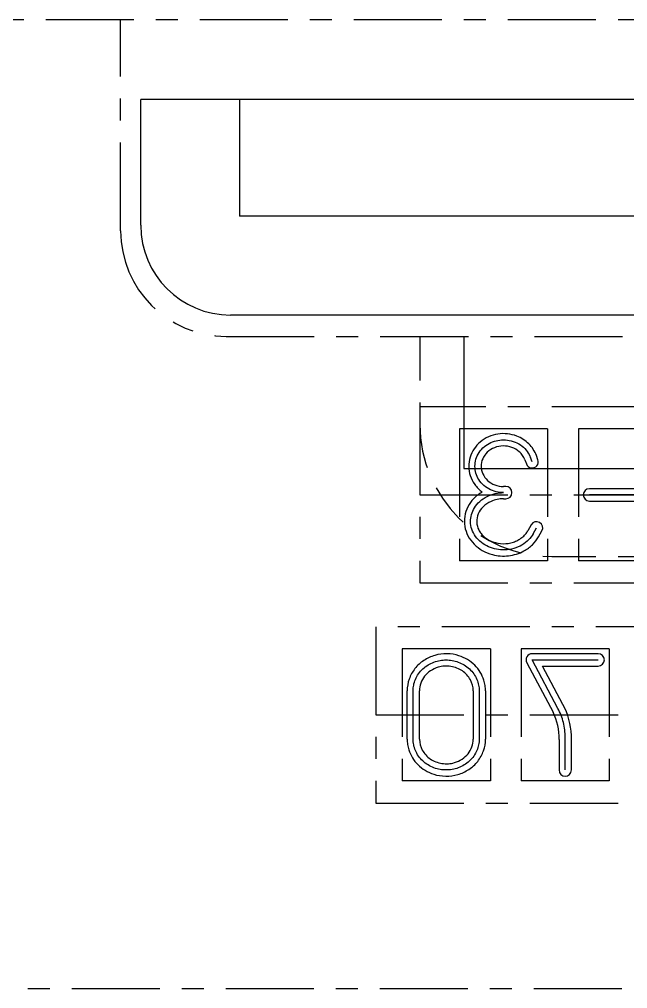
# Model space of a CAD drawing. Extents: x -554 to 592, y -350 to 391.
# Drawn here: x -42.55 to -35.64, y 230.39 to 241.4 of the extents above; entities that cross this region are included whole.
import ezdxf

# ---------------------------------------------------------------- set-up
doc = ezdxf.new("R2010")
doc.units = 0
for name, pattern in [('CENTER', [1.75, 1, -0.25, 0.25, -0.25]), ('DASHED', [0.75, 0.5, -0.25]), ('DIVIDE', [2.25, 1, -0.25, 0.25, -0.25, 0.25, -0.25])]:
    doc.linetypes.add(name, pattern=pattern)
doc.layers.add('L4', color=7, linetype='CONTINUOUS')
doc.layers.add('L5', color=7, linetype='CONTINUOUS')

msp = doc.modelspace()

# ---------------------------------------------------------------- linework, layer by layer
at = {"layer": 'L4', "color": 6, "linetype": 'CONTINUOUS'}
for p, q in [((-41.171, 239.062002), (-41.171, 240.490002)), ((-28.829, 240.490002), (-41.171, 240.490002)), ((-40.049, 240.490002), (-40.049, 239.164002)), ((-29.951, 239.164002), (-40.049, 239.164002)), ((-29.849, 238.042002), (-40.151, 238.042002))]:
    msp.add_line(p, q, dxfattribs=at)
at = {"layer": 'L4', "color": 56, "linetype": 'CENTER'}
for p, q in [((-32, 237), (-38, 237)), ((-38, 237), (-38, 235)), ((-38, 236), (-32, 236)), ((-38, 235), (-32, 235)), ((-31.5, 234.5), (-38.5, 234.5)), ((-38.5, 234.5), (-38.5, 232.5)), ((-38.5, 233.5), (-31.5, 233.5)), ((-38.5, 232.5), (-31.5, 232.5))]:
    msp.add_line(p, q, dxfattribs=at)
at = {"layer": 'L4', "color": 56, "linetype": 'DIVIDE'}
for p, q in [((-37.55, 236.749997), (-37.55, 235.250003)), ((-36.55, 236.749997), (-37.55, 236.749997)), ((-36.55, 236.749997), (-36.55, 235.250003)), ((-36.2, 236.749997), (-36.2, 235.250003)), ((-35.2, 236.749997), (-36.2, 236.749997)), ((-36.55, 235.250003), (-37.55, 235.250003)), ((-35.2, 235.250003), (-36.2, 235.250003)), ((-38.2, 234.249997), (-38.2, 232.750003)), ((-37.2, 234.249997), (-38.2, 234.249997)), ((-37.2, 234.249997), (-37.2, 232.750003)), ((-36.85, 234.249997), (-36.85, 232.750003)), ((-35.85, 234.249997), (-36.85, 234.249997)), ((-35.85, 234.249997), (-35.85, 232.750003)), ((-37.2, 232.750003), (-38.2, 232.750003)), ((-35.85, 232.750003), (-36.85, 232.750003))]:
    msp.add_line(p, q, dxfattribs=at)
at = {"layer": 'L4', "color": 3, "linetype": 'DIVIDE'}
for p, q in [((-37.250727, 236.560933), (-37.232396, 236.573292)), ((-37.232396, 236.573292), (-37.213417, 236.584309)), ((-37.213417, 236.584309), (-37.193955, 236.593959)), ((-37.193955, 236.593959), (-37.17417, 236.602235)), ((-37.17417, 236.602235), (-37.154217, 236.609152)), ((-37.154217, 236.609152), (-37.134242, 236.614742)), ((-37.134242, 236.614742), (-37.114328, 236.61906)), ((-37.114328, 236.61906), (-37.093899, 236.622247)), ((-37.093899, 236.622247), (-37.072841, 236.624255)), ((-37.072841, 236.624255), (-37.051266, 236.624995)), ((-37.051266, 236.624995), (-37.029302, 236.624389)), ((-37.029302, 236.624389), (-37.007094, 236.622372)), ((-37.007094, 236.622372), (-36.984797, 236.618899)), ((-36.984797, 236.618899), (-36.962578, 236.613942)), ((-36.962578, 236.613942), (-36.940609, 236.607496)), ((-36.940609, 236.607496), (-36.919064, 236.599576)), ((-36.919064, 236.599576), (-36.898116, 236.590225)), ((-36.898116, 236.590225), (-36.877929, 236.579505)), ((-36.877929, 236.579505), (-36.858658, 236.567499)), ((-36.858658, 236.567499), (-36.840442, 236.554311)), ((-37.348569, 236.443483), (-37.338695, 236.462765)), ((-37.338695, 236.462765), (-37.3273, 236.481444)), ((-37.3273, 236.481444), (-37.314455, 236.499368)), ((-37.314455, 236.499368), (-37.300252, 236.516398)), ((-37.300252, 236.516398), (-37.284806, 236.532406)), ((-37.284806, 236.532406), (-37.268249, 236.547281)), ((-37.268249, 236.547281), (-37.250727, 236.560933)), ((-36.840442, 236.554311), (-36.823401, 236.54006)), ((-36.823401, 236.54006), (-36.807636, 236.524878)), ((-36.807636, 236.524878), (-36.793223, 236.508907)), ((-36.793223, 236.508907), (-36.780217, 236.492293)), ((-36.780217, 236.492293), (-36.768649, 236.475182)), ((-36.768649, 236.475182), (-36.758528, 236.457721)), ((-36.758528, 236.457721), (-36.749842, 236.440049)), ((-37.374989, 236.323846), (-37.374372, 236.343512)), ((-37.374372, 236.343512), (-37.372308, 236.363472)), ((-37.372308, 236.363472), (-37.368731, 236.383596)), ((-37.368731, 236.383596), (-37.363596, 236.403741)), ((-37.363596, 236.403741), (-37.356877, 236.423755)), ((-37.356877, 236.423755), (-37.348569, 236.443483)), ((-36.749842, 236.440049), (-36.742561, 236.422299)), ((-36.724991, 236.374997), (-36.74256, 236.422299)), ((-37.374239, 236.304592), (-37.374989, 236.323846)), ((-37.372206, 236.285802), (-37.374239, 236.304592)), ((-37.368845, 236.26693), (-37.372206, 236.285802)), ((-37.364074, 236.247892), (-37.368845, 236.26693)), ((-37.357835, 236.228813), (-37.364074, 236.247892)), ((-37.35009, 236.209831), (-37.357835, 236.228813)), ((-37.340821, 236.191093), (-37.35009, 236.209831)), ((-37.330031, 236.172751), (-37.340821, 236.191093)), ((-37.317744, 236.154957), (-37.330031, 236.172751)), ((-37.304013, 236.137865), (-37.317744, 236.154957)), ((-37.28891, 236.121621), (-37.304013, 236.137865)), ((-37.272533, 236.106362), (-37.28891, 236.121621)), ((-37.255, 236.092212), (-37.272533, 236.106362)), ((-37.236446, 236.079279), (-37.255, 236.092212)), ((-37.217023, 236.06765), (-37.236446, 236.079279)), ((-37.196893, 236.057392), (-37.217023, 236.06765)), ((-37.176222, 236.04855), (-37.196893, 236.057392)), ((-37.155181, 236.041145), (-37.176222, 236.04855)), ((-37.168321, 236.008396), (-37.144438, 236.014522)), ((-37.133937, 236.035177), (-37.155181, 236.041145)), ((-37.144438, 236.014522), (-37.12051, 236.0192)), ((-37.112651, 236.030626), (-37.133937, 236.035177)), ((-37.12051, 236.0192), (-37.096696, 236.022468)), ((-37.091474, 236.027451), (-37.112651, 236.030626)), ((-37.096696, 236.022468), (-37.073147, 236.024377)), ((-37.070548, 236.025598), (-37.091474, 236.027451)), ((-37.073147, 236.024377), (-37.049996, 236.024997)), ((-37.049996, 236.024997), (-37.070548, 236.025598)), ((-37.352918, 235.891579), (-37.337002, 235.909176)), ((-37.337002, 235.909176), (-37.319626, 235.925874)), ((-37.319626, 235.925874), (-37.300899, 235.941539)), ((-37.300899, 235.941539), (-37.280946, 235.956051)), ((-37.280946, 235.956051), (-37.259913, 235.969308)), ((-37.259913, 235.969308), (-37.237961, 235.981224)), ((-37.237961, 235.981224), (-37.21526, 235.991736)), ((-37.21526, 235.991736), (-37.191987, 236.0008)), ((-37.191987, 236.0008), (-37.168321, 236.008396)), ((-35.325, 236), (-36.075, 236)), ((-37.414791, 235.775315), (-37.408541, 235.795225)), ((-37.408541, 235.795225), (-37.400688, 235.815114)), ((-37.400688, 235.815114), (-37.391199, 235.834841)), ((-37.391199, 235.834841), (-37.380064, 235.854261)), ((-37.380064, 235.854261), (-37.367292, 235.873224)), ((-37.367292, 235.873224), (-37.352918, 235.891579)), ((-37.42495, 235.694672), (-37.424577, 235.715436)), ((-37.423757, 235.673555), (-37.42495, 235.694672)), ((-37.424577, 235.715436), (-37.422726, 235.735733)), ((-37.422726, 235.735733), (-37.419489, 235.755511)), ((-37.419489, 235.755511), (-37.414791, 235.775315)), ((-37.420925, 235.652215), (-37.423757, 235.673555)), ((-37.416399, 235.630789), (-37.420925, 235.652215)), ((-37.410145, 235.609428), (-37.416399, 235.630789)), ((-37.402152, 235.588287), (-37.410145, 235.609428)), ((-37.392433, 235.567523), (-37.402152, 235.588287)), ((-36.712924, 235.557576), (-36.675, 235.624997)), ((-37.381029, 235.547294), (-37.392433, 235.567523)), ((-37.368002, 235.527751), (-37.381029, 235.547294)), ((-37.353442, 235.509039), (-37.368002, 235.527751)), ((-37.337459, 235.49129), (-37.353442, 235.509039)), ((-37.320183, 235.47462), (-37.337459, 235.49129)), ((-37.301759, 235.459128), (-37.320183, 235.47462)), ((-36.781996, 235.472675), (-36.800244, 235.457567)), ((-36.765175, 235.488595), (-36.781996, 235.472675)), ((-36.749837, 235.505185), (-36.765175, 235.488595)), ((-36.736013, 235.522305), (-36.749837, 235.505185)), ((-36.723712, 235.539813), (-36.736013, 235.522305)), ((-36.712924, 235.557576), (-36.723712, 235.539813)), ((-37.282345, 235.444895), (-37.301759, 235.459128)), ((-37.262107, 235.43198), (-37.282345, 235.444895)), ((-37.241214, 235.420422), (-37.262107, 235.43198)), ((-37.219836, 235.410239), (-37.241214, 235.420422)), ((-37.198137, 235.40143), (-37.219836, 235.410239)), ((-37.176276, 235.393977), (-37.198137, 235.40143)), ((-37.154344, 235.387832), (-37.176276, 235.393977)), ((-37.131745, 235.382813), (-37.154344, 235.387832)), ((-37.108356, 235.378956), (-37.131745, 235.382813)), ((-37.084288, 235.376358), (-37.108356, 235.378956)), ((-37.05967, 235.375105), (-37.084288, 235.376358)), ((-37.034648, 235.375269), (-37.05967, 235.375105)), ((-37.009383, 235.376909), (-37.034648, 235.375269)), ((-36.984048, 235.380063), (-37.009383, 235.376909)), ((-36.958821, 235.38475), (-36.984048, 235.380063)), ((-36.933889, 235.390968), (-36.958821, 235.38475)), ((-36.909435, 235.398693), (-36.933889, 235.390968)), ((-36.88564, 235.407877), (-36.909435, 235.398693)), ((-36.862674, 235.418452), (-36.88564, 235.407877)), ((-36.840695, 235.430331), (-36.862674, 235.418452)), ((-36.819844, 235.443409), (-36.840695, 235.430331)), ((-36.800244, 235.457567), (-36.819844, 235.443409)), ((-37.967492, 234.022484), (-37.953417, 234.034958)), ((-37.953417, 234.034958), (-37.938689, 234.046721)), ((-37.938689, 234.046721), (-37.923371, 234.057728)), ((-37.923371, 234.057728), (-37.907531, 234.067945)), ((-37.907531, 234.067945), (-37.891237, 234.077342)), ((-37.891237, 234.077342), (-37.874562, 234.085896)), ((-37.874562, 234.085896), (-37.85758, 234.093593)), ((-37.85758, 234.093593), (-37.840362, 234.100423)), ((-37.840362, 234.100423), (-37.822983, 234.106386)), ((-37.822983, 234.106386), (-37.805511, 234.111487)), ((-37.805511, 234.111487), (-37.788016, 234.115737)), ((-37.788016, 234.115737), (-37.770563, 234.119154)), ((-37.770563, 234.119154), (-37.753213, 234.12176)), ((-37.753213, 234.12176), (-37.736022, 234.123581)), ((-37.736022, 234.123581), (-37.719045, 234.124649)), ((-37.719045, 234.124649), (-37.702327, 234.124997)), ((-37.702327, 234.124997), (-37.685609, 234.124649)), ((-37.685609, 234.124649), (-37.668632, 234.123581)), ((-37.668632, 234.123581), (-37.651441, 234.12176)), ((-37.651441, 234.12176), (-37.634091, 234.119154)), ((-37.634091, 234.119154), (-37.616638, 234.115737)), ((-37.616638, 234.115737), (-37.599143, 234.111487)), ((-37.599143, 234.111487), (-37.581671, 234.106386)), ((-37.581671, 234.106386), (-37.564291, 234.100423)), ((-37.564291, 234.100423), (-37.547074, 234.093593)), ((-37.547074, 234.093593), (-37.530091, 234.085896)), ((-37.530091, 234.085896), (-37.513417, 234.077342)), ((-37.513417, 234.077342), (-37.497123, 234.067945)), ((-37.497123, 234.067945), (-37.481283, 234.057728)), ((-37.481283, 234.057728), (-37.465965, 234.046721)), ((-37.465965, 234.046721), (-37.451237, 234.034958)), ((-37.451237, 234.034958), (-37.437162, 234.022484)), ((-36.431937, 233.573825), (-36.725, 234.124997)), ((-36.725, 234.124997), (-35.975, 234.124997)), ((-38.043679, 233.9199), (-38.035433, 233.93575)), ((-38.035433, 233.93575), (-38.026268, 233.951313)), ((-38.026268, 233.951313), (-38.0162, 233.96652)), ((-38.0162, 233.96652), (-38.005253, 233.981305)), ((-38.005253, 233.981305), (-37.993459, 233.995601)), ((-37.993459, 233.995601), (-37.980857, 234.009347)), ((-37.980857, 234.009347), (-37.967492, 234.022484)), ((-37.437162, 234.022484), (-37.423797, 234.009347)), ((-37.423797, 234.009347), (-37.411194, 233.995601)), ((-37.411194, 233.995601), (-37.3994, 233.981305)), ((-37.3994, 233.981305), (-37.388454, 233.96652)), ((-37.388454, 233.96652), (-37.378386, 233.951313)), ((-37.378386, 233.951313), (-37.36922, 233.93575)), ((-37.36922, 233.93575), (-37.360974, 233.9199)), ((-38.07581, 233.806446), (-38.073858, 233.82249)), ((-38.073858, 233.82249), (-38.071066, 233.838684)), ((-38.071066, 233.838684), (-38.067405, 233.854974)), ((-38.067405, 233.854974), (-38.062852, 233.871302)), ((-38.062852, 233.871302), (-38.057386, 233.887609)), ((-38.057386, 233.887609), (-38.050998, 233.90383)), ((-38.050998, 233.90383), (-38.043679, 233.9199)), ((-37.360974, 233.9199), (-37.353656, 233.90383)), ((-37.353656, 233.90383), (-37.347268, 233.887609)), ((-37.347268, 233.887609), (-37.341802, 233.871302)), ((-37.341802, 233.871302), (-37.337248, 233.854974)), ((-37.337248, 233.854974), (-37.333587, 233.838684)), ((-37.333587, 233.838684), (-37.330795, 233.82249)), ((-37.330795, 233.82249), (-37.328844, 233.806446)), ((-38.077327, 233.774997), (-38.076954, 233.7906)), ((-38.077327, 233.224997), (-38.077327, 233.774997)), ((-38.076954, 233.7906), (-38.07581, 233.806446)), ((-37.328844, 233.806446), (-37.3277, 233.7906)), ((-37.3277, 233.7906), (-37.327327, 233.774997)), ((-37.327327, 233.774997), (-37.327327, 233.224997)), ((-38.076954, 233.209394), (-38.077327, 233.224997)), ((-38.07581, 233.193548), (-38.076954, 233.209394)), ((-38.073858, 233.177504), (-38.07581, 233.193548)), ((-38.071066, 233.16131), (-38.073858, 233.177504)), ((-38.067405, 233.14502), (-38.071066, 233.16131)), ((-37.333587, 233.16131), (-37.337248, 233.14502)), ((-37.330795, 233.177504), (-37.333587, 233.16131)), ((-37.328844, 233.193548), (-37.330795, 233.177504)), ((-37.3277, 233.209394), (-37.328844, 233.193548)), ((-37.327327, 233.224997), (-37.3277, 233.209394)), ((-36.35, 232.874997), (-36.35, 233.245195)), ((-38.062852, 233.128692), (-38.067405, 233.14502)), ((-38.057386, 233.112385), (-38.062852, 233.128692)), ((-38.050998, 233.096164), (-38.057386, 233.112385)), ((-38.043679, 233.080094), (-38.050998, 233.096164)), ((-38.035433, 233.064244), (-38.043679, 233.080094)), ((-38.026268, 233.048681), (-38.035433, 233.064244)), ((-38.0162, 233.033474), (-38.026268, 233.048681)), ((-37.378386, 233.048681), (-37.388454, 233.033474)), ((-37.36922, 233.064244), (-37.378386, 233.048681)), ((-37.360974, 233.080094), (-37.36922, 233.064244)), ((-37.353656, 233.096164), (-37.360974, 233.080094)), ((-37.347268, 233.112385), (-37.353656, 233.096164)), ((-37.341802, 233.128692), (-37.347268, 233.112385)), ((-37.337248, 233.14502), (-37.341802, 233.128692)), ((-38.005253, 233.018689), (-38.0162, 233.033474)), ((-37.993459, 233.004393), (-38.005253, 233.018689)), ((-37.980857, 232.990647), (-37.993459, 233.004393)), ((-37.967492, 232.97751), (-37.980857, 232.990647)), ((-37.953417, 232.965036), (-37.967492, 232.97751)), ((-37.938689, 232.953273), (-37.953417, 232.965036)), ((-37.923371, 232.942266), (-37.938689, 232.953273)), ((-37.907531, 232.932049), (-37.923371, 232.942266)), ((-37.891237, 232.922652), (-37.907531, 232.932049)), ((-37.497123, 232.932049), (-37.513417, 232.922652)), ((-37.481283, 232.942266), (-37.497123, 232.932049)), ((-37.465965, 232.953273), (-37.481283, 232.942266)), ((-37.451237, 232.965036), (-37.465965, 232.953273)), ((-37.437162, 232.97751), (-37.451237, 232.965036)), ((-37.423797, 232.990647), (-37.437162, 232.97751)), ((-37.411194, 233.004393), (-37.423797, 232.990647)), ((-37.3994, 233.018689), (-37.411194, 233.004393)), ((-37.388454, 233.033474), (-37.3994, 233.018689)), ((-37.874562, 232.914098), (-37.891237, 232.922652)), ((-37.85758, 232.906401), (-37.874562, 232.914098)), ((-37.840362, 232.899571), (-37.85758, 232.906401)), ((-37.822983, 232.893608), (-37.840362, 232.899571)), ((-37.805511, 232.888507), (-37.822983, 232.893608)), ((-37.788016, 232.884257), (-37.805511, 232.888507)), ((-37.770563, 232.88084), (-37.788016, 232.884257)), ((-37.753213, 232.878234), (-37.770563, 232.88084)), ((-37.736022, 232.876413), (-37.753213, 232.878234)), ((-37.719045, 232.875345), (-37.736022, 232.876413)), ((-37.702327, 232.874997), (-37.719045, 232.875345)), ((-37.685609, 232.875345), (-37.702327, 232.874997)), ((-37.668632, 232.876413), (-37.685609, 232.875345)), ((-37.651441, 232.878234), (-37.668632, 232.876413)), ((-37.634091, 232.88084), (-37.651441, 232.878234)), ((-37.616638, 232.884257), (-37.634091, 232.88084)), ((-37.599143, 232.888507), (-37.616638, 232.884257)), ((-37.581671, 232.893608), (-37.599143, 232.888507)), ((-37.564291, 232.899571), (-37.581671, 232.893608)), ((-37.547074, 232.906401), (-37.564291, 232.899571)), ((-37.530091, 232.914098), (-37.547074, 232.906401)), ((-37.513417, 232.922652), (-37.530091, 232.914098))]:
    msp.add_line(p, q, dxfattribs=at)
at = {"layer": 'L4', "color": 1, "linetype": 'CONTINUOUS'}
for p, q in [((-36.808188, 236.397925), (-36.79062, 236.350625)), ((-36.65938, 236.39937), (-36.676949, 236.446672)), ((-37.025003, 236.094997), (-37.050003, 236.094997)), ((-35.325, 236.07), (-36.075, 236.07)), ((-37.050005, 235.954997), (-37.025005, 235.954997)), ((-36.075, 235.93), (-35.325, 235.93)), ((-36.73601, 235.659315), (-36.773934, 235.591896)), ((-36.651911, 235.523262), (-36.613989, 235.590678)), ((-35.975, 234.194997), (-36.725, 234.194997)), ((-36.786806, 234.092134), (-36.487896, 233.529965)), ((-36.376093, 233.617903), (-36.6085, 234.054997)), ((-36.6085, 234.054997), (-35.975, 234.054997)), ((-38.145, 233.224997), (-38.145, 233.774997)), ((-38.005, 233.224997), (-38.005, 233.774997)), ((-37.395, 233.774997), (-37.395, 233.224997)), ((-37.255, 233.774997), (-37.255, 233.224997)), ((-36.28, 232.874997), (-36.28, 233.268594)), ((-36.42, 233.221168), (-36.42, 232.874997))]:
    msp.add_line(p, q, dxfattribs=at)
at = {"layer": 'L4', "color": 251, "linetype": 'CENTER'}
msp.add_line((-45.455, 230.391999), (-24.545, 230.391999), dxfattribs=at)
at = {"layer": 'L4', "color": 6, "linetype": 'CONTINUOUS'}
msp.add_arc((-40.151, 239.062002), 1.02, 180, 270, dxfattribs=at)
at = {"layer": 'L4', "color": 1, "linetype": 'CONTINUOUS'}
for centre, radius, start, end in [((-37.051446, 236.283), 0.41189, 98.778836, 129.826575), ((-37.049851, 236.27267), 0.422342, 83.862728, 98.778796), ((-37.049154, 236.279157), 0.415818, 68.835586, 83.862728), ((-37.083105, 236.320963), 0.362458, 129.826575, 162.950323), ((-37.043828, 236.292906), 0.401074, 45.226719, 68.835889), ((-37.016346, 236.320606), 0.362054, 20.377062, 45.226719), ((-37.075, 236.315058), 0.232095, 133.386353, 156.188778), ((-37.060145, 236.29934), 0.253723, 111.612981, 133.386059), ((-37.05001, 236.273759), 0.281238, 90.963503, 111.612981), ((-37.05, 236.272968), 0.282029, 70.255883, 90.962768), ((-37.041286, 236.297246), 0.256235, 48.503921, 70.255883), ((-37.029973, 236.310031), 0.239163, 34.770585, 48.504605), ((-37.09634, 236.325021), 0.348615, 162.950264, 180.378106), ((-37.09753, 236.325001), 0.207469, 156.188778, 180.359543), ((-37.01289, 236.321891), 0.218367, 20.376692, 34.770585), ((-36.725, 236.374997), 0.07, 200.375432, 380.376101), ((-37.096, 236.325024), 0.348955, 180.378106, 197.84291), ((-37.097273, 236.325002), 0.207726, 180.359503, 204.620477), ((-37.07417, 236.335589), 0.233139, 204.620477, 227.472354), ((-37.088218, 236.327527), 0.35713, 197.842609, 215.755422), ((-37.059463, 236.351623), 0.254896, 227.47227, 249.283046), ((-37.074193, 235.651896), 0.437752, 119.733516, 136.211111), ((-37.066946, 236.342844), 0.383343, 215.755422, 234.178051), ((-37.05, 236.376646), 0.281649, 249.283046, 269.999284), ((-37.025004, 236.024997), 0.07, 270, 450), ((-36.075, 236), 0.07, 90, 270), ((-37.111744, 235.687892), 0.385735, 136.211111, 152.700876), ((-37.065631, 235.639581), 0.312623, 113.647984, 134.031433), ((-37.054461, 235.614067), 0.340475, 101.634479, 113.647623), ((-37.049995, 235.592374), 0.362623, 90.000329, 101.634479), ((-37.130395, 235.697518), 0.364746, 152.700876, 170.927063), ((-37.114729, 235.690367), 0.241984, 134.031433, 157.29239), ((-37.144099, 235.699706), 0.350869, 170.927063, 189.5132), ((-37.138662, 235.700382), 0.216041, 157.292409, 182.13744), ((-37.134459, 235.700539), 0.220246, 182.13744, 206.736676), ((-36.675, 235.624997), 0.07, 330.642166, 510.642085), ((-37.136283, 235.701016), 0.358795, 189.5132, 207.592992), ((-37.121253, 235.707186), 0.235031, 206.73533, 218.806277), ((-36.983163, 235.709592), 0.240062, 318.835061, 330.64108), ((-37.101333, 235.719282), 0.39823, 207.592992, 224.766475), ((-37.083032, 235.737923), 0.284078, 218.806277, 229.760454), ((-37.070239, 235.753045), 0.303885, 229.761114, 240.067833), ((-37.060915, 235.769241), 0.322573, 240.067833, 250.069487), ((-37.050239, 235.798683), 0.353891, 250.069484, 269.167176), ((-37.050201, 235.801309), 0.356518, 269.167176, 288.188922), ((-37.040891, 235.773011), 0.326728, 288.186832, 298.014618), ((-37.032834, 235.757869), 0.309575, 298.014618, 308.11561), ((-37.020744, 235.742451), 0.289983, 308.116497, 318.835061), ((-36.99205, 235.714591), 0.390258, 313.964987, 330.642166), ((-37.080293, 235.74015), 0.427864, 224.76638, 240.449058), ((-37.054644, 235.78539), 0.479868, 240.449058, 255.261196), ((-37.037877, 235.768954), 0.461854, 287.167344, 298.327458), ((-37.029508, 235.753427), 0.444215, 298.327552, 313.964987), ((-37.052544, 235.793381), 0.48813, 255.26143, 265.986168), ((-37.050981, 235.81566), 0.510464, 265.986168, 276.47827), ((-37.050199, 235.808842), 0.503601, 276.477429, 287.167344), ((-37.702681, 233.734813), 0.45985, 106.063351, 123.531267), ((-37.699931, 233.725276), 0.469775, 89.12407, 106.063861), ((-37.699915, 233.726295), 0.468756, 72.185755, 89.12407), ((-37.695333, 233.740552), 0.453781, 45.485246, 72.185877), ((-36.725, 234.124997), 0.07, 90, 208), ((-35.975, 234.124997), 0.07, 270, 450), ((-37.718743, 233.759051), 0.430773, 123.531267, 141.574332), ((-37.70272, 233.734888), 0.319767, 106.33898, 123.511845), ((-37.703169, 233.736403), 0.318187, 93.584577, 106.338079), ((-37.701693, 233.712833), 0.341803, 81.284432, 93.584577), ((-37.701035, 233.717125), 0.337461, 68.810454, 81.284391), ((-37.687985, 233.750787), 0.301358, 55.59656, 68.810454), ((-37.664965, 233.771439), 0.410465, 17.401033, 45.485246), ((-37.731441, 233.769127), 0.414562, 141.574657, 160.579852), ((-37.731369, 233.769075), 0.274651, 141.536513, 160.436567), ((-37.718684, 233.758996), 0.290853, 123.511845, 141.536214), ((-37.682483, 233.758822), 0.29162, 28.683367, 55.596481), ((-37.74809, 233.774997), 0.396909, 160.579852, 180), ((-37.748034, 233.774997), 0.256965, 160.436567, 180), ((-37.652918, 233.774997), 0.257919, -0.000107, 28.683367), ((-37.655463, 233.774415), 0.400508, 8.731254, 17.401205), ((-37.65167, 233.774998), 0.396671, -0.000121, 8.731254), ((-37.051304, 233.244284), 0.771687, 1.805238, 28.957391), ((-37.052219, 233.244024), 0.632632, -2.070431, 26.871236), ((-37.748343, 233.224994), 0.396656, 179.99956, 188.715943), ((-37.744535, 233.225578), 0.400508, 188.715943, 197.401215), ((-37.747081, 233.224996), 0.257918, 179.999864, 208.683353), ((-37.651964, 233.224997), 0.256965, -19.558856, 0), ((-37.651908, 233.224997), 0.396909, -19.418536, 0), ((-37.735034, 233.228554), 0.410465, 197.401012, 225.485276), ((-37.717515, 233.241172), 0.29162, 208.683353, 235.59649), ((-37.681315, 233.240997), 0.290853, 303.510811, 321.536221), ((-37.668619, 233.230914), 0.274639, 321.535709, 340.441144), ((-37.668541, 233.23086), 0.414545, 321.573865, 340.581464), ((-37.704665, 233.259441), 0.453781, 225.485276, 252.185885), ((-37.712013, 233.249207), 0.301358, 235.59654, 248.810499), ((-37.698963, 233.282869), 0.337461, 248.810499, 261.284399), ((-37.698306, 233.287163), 0.341805, 261.28451, 273.582203), ((-37.69683, 233.263591), 0.318187, 273.582203, 286.338085), ((-37.697269, 233.26509), 0.319749, 286.33795, 303.510811), ((-37.681256, 233.240943), 0.430773, 303.530784, 321.574338), ((-37.700083, 233.273697), 0.468755, 252.185735, 269.123188), ((-37.700067, 233.274717), 0.469775, 269.123188, 286.063867), ((-37.697333, 233.265205), 0.459878, 286.064441, 303.530784), ((-36.35, 232.874997), 0.07, 180, 360)]:
    msp.add_arc(centre, radius, start, end, dxfattribs=at)
at = {"layer": 'L4', "color": 3, "linetype": 'DIVIDE'}
msp.add_arc((-37.05, 233.245195), 0.7, 0, 28, dxfattribs=at)
at = {"layer": 'L5', "color": 4, "linetype": 'CENTER'}
for p, q in [((-51, 241.4), (-17, 241.4)), ((-41.4, 239), (-41.4, 241.4)), ((-40.2, 237.8), (-29.8, 237.8))]:
    msp.add_line(p, q, dxfattribs=at)
at = {"layer": 'L5', "color": 7, "linetype": 'DASHED'}
for p, q in [((-38, 237.8), (-38, 236.8)), ((-36.5, 235.3), (-33.5, 235.3))]:
    msp.add_line(p, q, dxfattribs=at)
at = {"layer": 'L5', "color": 136, "linetype": 'CONTINUOUS'}
for p, q in [((-37.5, 237.8), (-37.5, 236.3)), ((-37.5, 236.3), (-32.5, 236.3))]:
    msp.add_line(p, q, dxfattribs=at)
at = {"layer": 'L5', "color": 4, "linetype": 'CENTER'}
msp.add_arc((-40.2, 239), 1.2, 180, 270, dxfattribs=at)
at = {"layer": 'L5', "color": 7, "linetype": 'DASHED'}
msp.add_arc((-36.5, 236.8), 1.5, 180, 270, dxfattribs=at)

doc.saveas('drawing.dxf')
